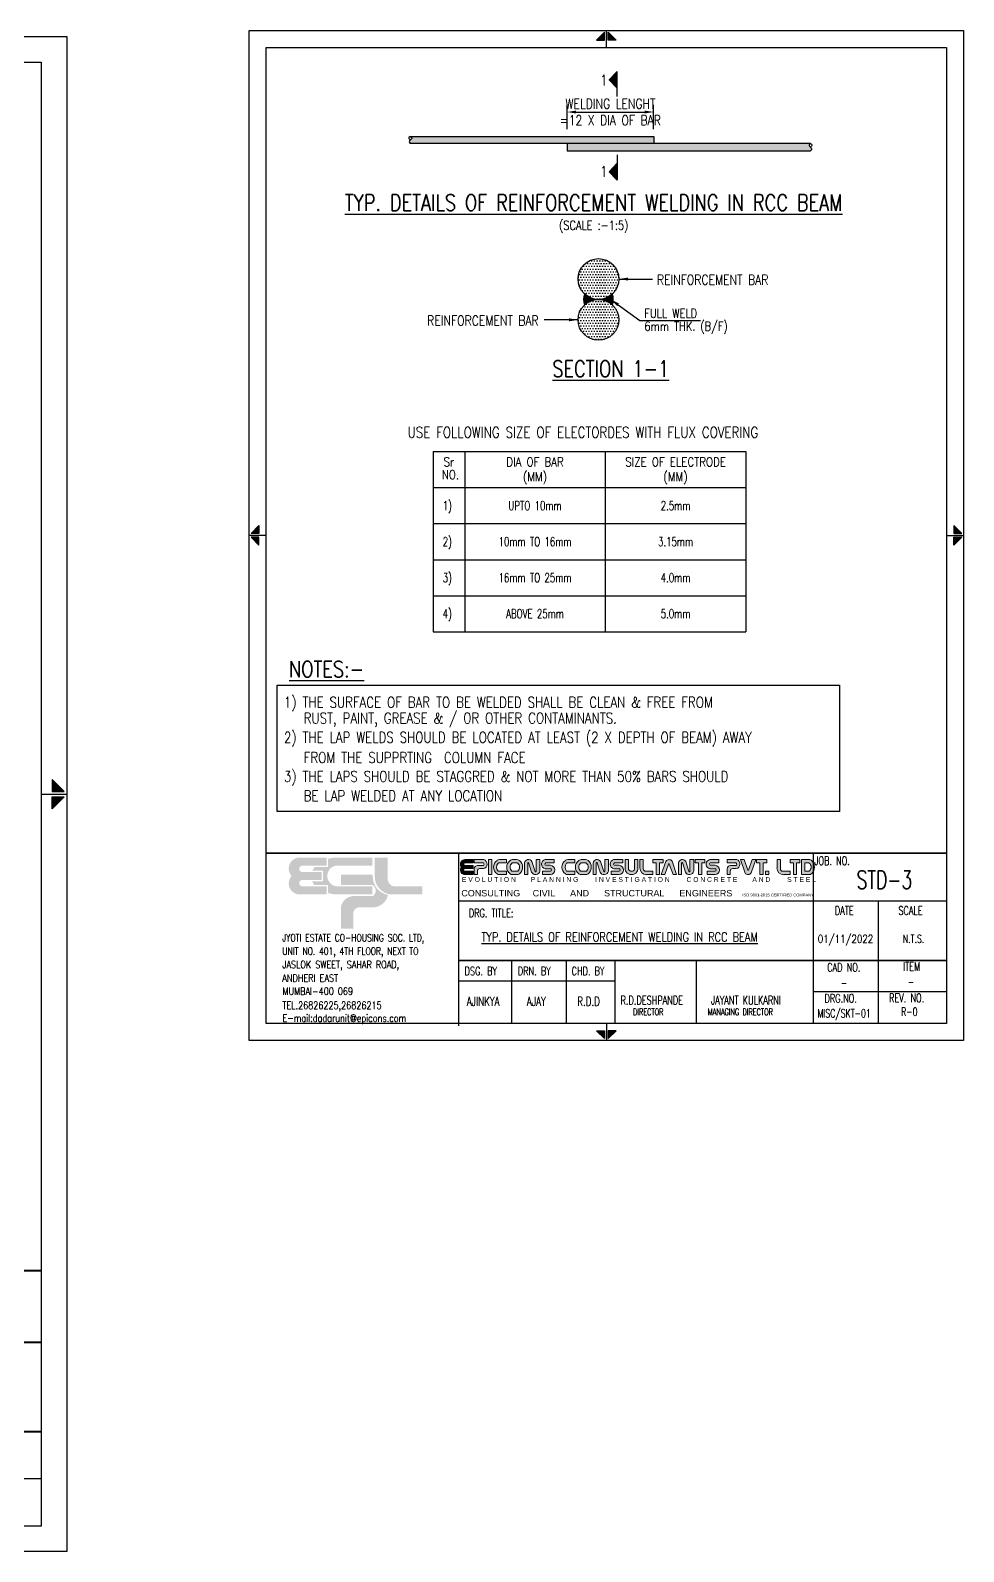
# Model space of a CAD drawing. Extents: x -69352 to 1013721, y -547461 to -186867.
# Drawn here: x 669887 to 695781, y -526289 to -484064 of the extents above; entities that cross this region are included whole.
import ezdxf
from ezdxf.enums import TextEntityAlignment as Align
from ezdxf.lldxf.tags import DXFTag

# ---------------------------------------------------------------- set-up
doc = ezdxf.new("R2010")
doc.units = 0
doc.header["$LTSCALE"] = 500
doc.header["$MEASUREMENT"] = 0
doc.header["$PDMODE"] = 35
doc.header["$PDSIZE"] = -15
doc.layers.get('DEFPOINTS').update_dxf_attribs({"color": 4})
doc.layers.add('00 ECPL LOGO', color=250, linetype='Continuous', lineweight=20)
doc.layers.add('00 ELEV-2', color=9, linetype='Continuous', lineweight=30)
for name, color, linetype in [('3CONRED', 1, 'Continuous'), ('CENTER LINE', 8, 'CENTER'), ('FRAME TABLE', 5, 'Continuous'), ('HACTH', 9, 'Continuous'), ('LINE CUT', 8, 'Continuous'), ('PNA', 10, 'Continuous'), ('REINFORCEMENT', 6, 'Continuous'), ('S-DIM-1', 5, 'Continuous'), ('S-MC', 3, 'Continuous'), ('S-SECTION MARK', 1, 'Continuous'), ('S-TEXT', 2, 'Continuous'), ('S-TEXT-1', 4, 'Continuous'), ('S-TEXT-1 @ 1', 4, 'Continuous'), ('TEXT', 4, 'Continuous'), ('TEXT (SHEET)', 4, 'Continuous'), ('TEXT NORMAL', 4, 'Continuous'), ('TEXT SHEDULE BEAM', 4, 'Continuous'), ('TITLE', 4, 'Continuous')]:
    doc.layers.add(name, color=color, linetype=linetype)
doc.styles.add('ROMANS', font='simplex.shx', dxfattribs={"width": 0.8, "height": 275})
doc.styles.add('SEC. TEXT', font='arial.ttf', dxfattribs={"height": 180})
tags = doc.linetypes.add('CENTER', pattern=[2, 1.25, -0.25, 0.25, -0.25]).pattern_tags.tags
tags[10:11] = [DXFTag(74, 4), DXFTag(75, 0), DXFTag(340, '0'), DXFTag(46, 1.0), DXFTag(50, 0.0), DXFTag(44, 0.0), DXFTag(45, 0.0)]
tags[8:9] = [DXFTag(74, 4), DXFTag(75, 0), DXFTag(340, '0'), DXFTag(46, 1.0), DXFTag(50, 0.0), DXFTag(44, 0.0), DXFTag(45, 0.0)]
tags[6:7] = [DXFTag(74, 4), DXFTag(75, 0), DXFTag(340, '0'), DXFTag(46, 1.0), DXFTag(50, 0.0), DXFTag(44, 0.0), DXFTag(45, 0.0)]
tags[4:5] = [DXFTag(74, 4), DXFTag(75, 0), DXFTag(340, '0'), DXFTag(46, 1.0), DXFTag(50, 0.0), DXFTag(44, 0.0), DXFTag(45, 0.0)]
doc.dimstyles.new('dim10', dxfattribs={"dimtxt": 250, "dimasz": 250, "dimexe": 200, "dimexo": 200, "dimgap": 100, "dimtad": 1, "dimdec": 0, "dimlfac": 0.1, "dimzin": 0, "dimdsep": 46, "dimtxsty": 'ROMANS', "dimcen": 0, "dimclrd": 5, "dimclre": 5, "dimclrt": 4, "dimadec": 0, "dimazin": 0, "dimtfac": 1, "dimtdec": 0, "dimtix": 1, "dimtofl": 0, "dimtmove": 2, "dimatfit": 3, "dimfxl": 0, "dimtolj": 1, "dimtzin": 0, "dimlwd": -1, "dimlwe": -1, "dimarcsym": 0})
doc.dimstyles.new('dim100', dxfattribs={"dimtxt": 250, "dimasz": 250, "dimexe": 200, "dimexo": 200, "dimgap": 100, "dimtad": 1, "dimdec": 0, "dimzin": 0, "dimdsep": 46, "dimtxsty": 'ROMANS', "dimcen": 0, "dimclrd": 5, "dimclre": 5, "dimclrt": 4, "dimadec": 0, "dimazin": 0, "dimtfac": 1, "dimtdec": 0, "dimtix": 1, "dimtofl": 0, "dimtmove": 2, "dimatfit": 3, "dimfxl": 0, "dimtolj": 1, "dimtzin": 0, "dimlwd": -1, "dimlwe": -1, "dimarcsym": 0})
doc.dimstyles.new('dim5', dxfattribs={"dimtxt": 250, "dimasz": 250, "dimexe": 200, "dimexo": 200, "dimgap": 100, "dimtad": 1, "dimdec": 0, "dimlfac": 0.05, "dimzin": 0, "dimdsep": 46, "dimtxsty": 'ROMANS', "dimcen": 0, "dimclrd": 5, "dimclre": 5, "dimclrt": 4, "dimadec": 0, "dimazin": 0, "dimtfac": 1, "dimtdec": 0, "dimtix": 1, "dimtofl": 0, "dimtmove": 2, "dimatfit": 3, "dimfxl": 0, "dimtolj": 1, "dimtzin": 0, "dimlwd": -1, "dimlwe": -1, "dimarcsym": 0})
pattern_1 = [(180, (692961.505, -446212.06), (-37.5, -75), [0, -75])]

# ---------------------------------------------------------------- blocks, each defined once
blk = doc.blocks.new('MID')
at = {"layer": 'TEXT'}
for p, q in [((0, 0), (10, 0)), ((8.94, 1.07), (4.27, 5.74)), ((4.27, 5.74), (4.27, 1.07)), ((4.27, 1.07), (8.94, 1.07)), ((8.94, -1.07), (4.27, -5.74)), ((4.27, -1.07), (8.94, -1.07)), ((4.27, -5.74), (4.27, -1.07))]:
    blk.add_line(p, q, dxfattribs=at)
for points in [[(4.27, 5.74), (8.94, 1.07), (4.27, 1.07)], [(4.27, -5.74), (8.94, -1.07), (4.27, -1.07)]]:
    blk.add_solid(points, dxfattribs=at)
blk = doc.blocks.new('ecpl logo')
at = {"layer": '00 ECPL LOGO'}
for color, points in [(256, [(351, -827, 0.621111), (586, -1401), (1442, -1401), (1442, -1151), (682, -1151, -0.917622), (682, -948), (1285, -948), (1285, -702), (682, -702, -0.926164), (682, -501), (1442, -501), (1442, -251), (581, -251, 0.621111), (351, -827)]), (152, [(2940, -251), (2940, -863, 0.384329), (3453, -1401), (4422, -1401), (4422, -1151), (3582, -1151, -0.414214), (3340, -908), (3340, -251)]), (140, [(1887, -779), (1887, -1102), (2862, -1102, -0.232111), (2971, -1281, -0.194401), (2883, -1450), (2269, -1450, 0.364674), (1887, -1802), (1887, -2463), (2269, -2463), (2269, -1996, -0.414214), (2462, -1802), (2899, -1802, 0.338499), (3350, -1412, -0.371272), (2877, -839), (2877, -779)])]:
    blk.add_hatch(color=color, dxfattribs=at).paths.add_polyline_path(points)
h = blk.add_hatch(color=253, dxfattribs=at)
h.dxf.hatch_style = 1
h.paths.add_polyline_path([(995, -993, 0.07148), (1056, -1106), (1486, -1106), (1486, -1356, 0.065387), (1776, -1401), (2862, -1401), (2862, -1151), (1776, -1151, -0.910826), (1742, -501), (2862, -501), (2862, -251), (1776, -251, 0.069483), (1486, -291), (1486, -546), (1071, -546, 0.072407), (1003, -657), (1329, -657), (1329, -993)])
blk = doc.blocks.new('Prna4')
at = {"layer": '00 ECPL LOGO'}
h = blk.add_hatch(color=7, dxfattribs=at)
h.dxf.hatch_style = 1
h.paths.add_polyline_path([(-20439.15, 547.18), (-20439.15, 548.18), (-20441.64, 548.18, 0.261636), (-20442.69, 547.59, 0.285841), (-20442.68, 545.99, 0.344902), (-20442.5, 544.13, 0.204992), (-20441.61, 543.75), (-20439.15, 543.75), (-20439.15, 544.73), (-20441.55, 544.73, -1), (-20441.6, 545.52), (-20439.15, 545.52), (-20439.15, 546.43), (-20441.55, 546.43, -1), (-20441.56, 547.18)])
h = blk.add_hatch(color=7, dxfattribs=at)
h.dxf.hatch_style = 1
h.paths.add_polyline_path([(-20436, 548.18), (-20438.82, 548.18), (-20438.82, 547.18), (-20436.13, 547.18, -0.440545), (-20436.13, 546.43), (-20437.84, 546.43, 0.414214), (-20438.82, 545.44), (-20438.82, 543.75), (-20437.9, 543.75), (-20437.9, 544.79, -0.414214), (-20437.16, 545.52), (-20436.13, 545.52, 0.757811)])
h.paths.add_polyline_path([(-20433.7, 548.18), (-20434.66, 548.18), (-20434.66, 543.75), (-20433.7, 543.75)])
h.paths.add_polyline_path([(-20429.41, 548.18), (-20431.43, 548.18, 0.154275), (-20432.14, 547.95, 0.519672), (-20432.14, 543.97, 0.154275), (-20431.43, 543.75), (-20429.41, 543.75), (-20429.41, 544.73), (-20431.65, 544.73, -0.210356), (-20431.83, 544.81, -0.388707), (-20431.83, 547.1, -0.210356), (-20431.65, 547.18), (-20429.41, 547.18)])
h.paths.add_polyline_path([(-20426.31, 548.18), (-20427.56, 548.18, 0.159018), (-20428.28, 547.94, 0.507969), (-20428.28, 543.98, 0.159018), (-20427.56, 543.75), (-20426.31, 543.75, 0.173791), (-20425.52, 544.03, 0.472311), (-20425.52, 547.9, 0.173791)])
h.paths.add_polyline_path([(-20426.22, 547.18, -0.185052), (-20426.05, 547.11, -0.445894), (-20426.05, 544.79, -0.185052), (-20426.22, 544.73), (-20427.61, 544.73, -0.185052), (-20427.77, 544.79, -0.445894), (-20427.77, 547.11, -0.185052), (-20427.61, 547.18)], flags=16)
h.paths.add_polyline_path([(-20421.92, 547.58, 0.723435), (-20424.08, 547.18), (-20424.08, 543.75), (-20423.12, 543.75), (-20423.12, 547.18, -0.723435), (-20422.88, 547.27), (-20421.97, 544.52, 0.724077), (-20419.56, 544.73), (-20419.56, 548.18), (-20420.66, 548.18), (-20420.66, 544.74, -0.755661), (-20420.95, 544.65)])
h.paths.add_polyline_path([(-20415.34, 548.18), (-20418, 548.18, 0.823713), (-20418, 545.5), (-20416.43, 545.5, -0.713272), (-20416.43, 544.73), (-20418.81, 544.73), (-20418.81, 543.75), (-20416.43, 543.75, 0.900309), (-20416.43, 546.5), (-20417.8, 546.5, -0.746931), (-20417.8, 547.18), (-20415.34, 547.18)])
h = blk.add_hatch(color=7, dxfattribs=at)
h.dxf.hatch_style = 1
h.paths.add_polyline_path([(-20409.3, 548.18), (-20411.32, 548.18, 0.154275), (-20412.03, 547.95, 0.519672), (-20412.03, 543.97, 0.154275), (-20411.32, 543.75), (-20409.3, 543.75), (-20409.3, 544.73), (-20411.53, 544.73, -0.210932), (-20411.71, 544.81, -0.385278), (-20411.72, 547.09, -0.212895), (-20411.54, 547.18), (-20409.3, 547.18)])
h.paths.add_polyline_path([(-20405.34, 547.9, 0.173792), (-20406.12, 548.18), (-20407.37, 548.18, 0.159018), (-20408.1, 547.94, 0.507969), (-20408.1, 543.98, 0.159018), (-20407.37, 543.75), (-20406.12, 543.75, 0.173792), (-20405.34, 544.03, 0.472311)])
h.paths.add_polyline_path([(-20406.04, 547.18, -0.185053), (-20405.87, 547.11, -0.445893), (-20405.87, 544.79, -0.185053), (-20406.04, 544.73), (-20407.43, 544.73, -0.185053), (-20407.59, 544.79, -0.445893), (-20407.59, 547.11, -0.185053), (-20407.43, 547.18)], flags=16)
h.paths.add_polyline_path([(-20403.92, 547.18), (-20403.92, 543.75), (-20402.96, 543.75), (-20402.96, 547.18, -0.436861), (-20402.82, 547.32, -0.319738), (-20402.71, 547.24), (-20401.81, 544.52, 0.724077), (-20399.4, 544.73), (-20399.4, 548.18), (-20400.49, 548.18), (-20400.49, 544.74, -0.755661), (-20400.79, 544.65), (-20401.75, 547.58, 0.723435)])
h.paths.add_polyline_path([(-20395.14, 548.18), (-20397.8, 548.18, 0.823713), (-20397.8, 545.5), (-20396.23, 545.5, -0.713272), (-20396.23, 544.73), (-20398.62, 544.73), (-20398.62, 543.75), (-20396.23, 543.75, 0.900309), (-20396.23, 546.5), (-20397.61, 546.5, -0.746931), (-20397.61, 547.18), (-20395.14, 547.18)])
h.paths.add_polyline_path([(-20393.49, 548.18), (-20394.45, 548.18), (-20394.45, 545.28, 0.160106), (-20394.21, 544.56, 0.505303), (-20391.01, 544.56, 0.160106), (-20390.77, 545.28), (-20390.77, 548.18), (-20391.7, 548.18), (-20391.7, 545.29, -0.621318), (-20393.49, 545.29)])
h.paths.add_polyline_path([(-20389.15, 548.18), (-20390.15, 548.18), (-20390.15, 545.71, 0.414214), (-20388.19, 543.75), (-20386.33, 543.75), (-20386.33, 544.73), (-20388.41, 544.73, -0.414214), (-20389.15, 545.47)])
h.paths.add_polyline_path([(-20383.29, 548.18), (-20386.33, 548.18), (-20386.33, 547.2), (-20385.34, 547.2), (-20385.34, 543.75), (-20384.38, 543.75), (-20384.38, 547.2), (-20383.29, 547.2)])
h.paths.add_polyline_path([(-20380.69, 547.72, 0.539211), (-20382.5, 547.66), (-20383.91, 543.75), (-20382.8, 543.75), (-20381.74, 546.82, -0.708617), (-20381.51, 546.82), (-20380.41, 543.75), (-20379.34, 543.75)])
h.paths.add_polyline_path([(-20376.68, 547.58, 0.723435), (-20378.84, 547.18), (-20378.84, 543.75), (-20377.89, 543.75), (-20377.89, 547.18, -0.723435), (-20377.65, 547.27), (-20376.74, 544.52, 0.724077), (-20374.32, 544.73), (-20374.32, 548.18), (-20375.42, 548.18), (-20375.42, 544.74, -0.755661), (-20375.72, 544.65)])
h.paths.add_polyline_path([(-20371.03, 548.18), (-20373.93, 548.18), (-20373.93, 547.2), (-20372.94, 547.2), (-20372.94, 543.75), (-20371.98, 543.75), (-20371.98, 547.2), (-20371.03, 547.2)])
h.paths.add_polyline_path([(-20366.92, 548.18), (-20369.39, 548.18, 0.157568), (-20370.11, 547.94, 0.511532), (-20370.11, 545.73, 0.157569), (-20369.39, 545.5), (-20368.01, 545.5, -0.713272), (-20368.01, 544.73), (-20370.39, 544.73), (-20370.39, 543.75), (-20368.01, 543.75, 0.900308), (-20368.01, 546.5), (-20369.34, 546.5), (-20369.39, 546.5, -0.722204), (-20369.39, 547.2), (-20366.92, 547.2)])
h = blk.add_hatch(color=7, dxfattribs=at)
h.dxf.hatch_style = 1
h.paths.add_polyline_path([(-20361.68, 548.18), (-20364.51, 548.18), (-20364.51, 547.18), (-20361.93, 547.18, -0.270444), (-20361.72, 547.05, -0.26297), (-20361.72, 546.55, -0.270444), (-20361.93, 546.43), (-20363.53, 546.43, 0.414214), (-20364.51, 545.44), (-20364.51, 543.75), (-20363.59, 543.75), (-20363.59, 544.79, -0.414214), (-20362.85, 545.52), (-20361.82, 545.52, 0.757811)])
h.paths.add_polyline_path([(-20359.53, 548.18), (-20360.59, 548.18), (-20359.24, 544.21, 0.539211), (-20357.44, 544.26), (-20356.03, 548.18), (-20357.14, 548.18), (-20358.19, 545.1, -0.708617), (-20358.42, 545.1)])
h.paths.add_polyline_path([(-20352.81, 548.18), (-20355.85, 548.18), (-20355.85, 547.2), (-20354.86, 547.2), (-20354.86, 543.75), (-20353.9, 543.75), (-20353.9, 547.2), (-20352.81, 547.2)])
h.paths.add_polyline_path([(-20348.84, 548.18), (-20349.84, 548.18), (-20349.84, 545.71, 0.414214), (-20347.88, 543.75), (-20346.02, 543.75), (-20346.02, 544.73), (-20348.1, 544.73, -0.414214), (-20348.84, 545.47)])
h.paths.add_polyline_path([(-20352.27, 544.73), (-20353.18, 544.73), (-20353.18, 543.75), (-20352.27, 543.75)])
h = blk.add_hatch(color=7, dxfattribs=at)
h.dxf.hatch_style = 1
h.paths.add_polyline_path([(-20346.02, 548.18), (-20346.02, 547.2), (-20345.03, 547.2), (-20345.03, 543.75), (-20344.07, 543.75), (-20344.07, 547.2), (-20343.12, 547.2), (-20343.12, 548.18)])
h.paths.add_polyline_path([(-20342.64, 548.18), (-20342.64, 543.75), (-20340.47, 543.75, 0.189446), (-20339.64, 544.08, 0.435754), (-20339.64, 547.85, 0.189446), (-20340.47, 548.18)])
h.paths.add_polyline_path([(-20340.45, 547.2, -0.519112), (-20340.45, 544.73), (-20341.71, 544.73), (-20341.71, 547.2)], flags=16)
at = {"layer": '00 ECPL LOGO', "color": 7}
for p, q in [((-20439.15, 548.18), (-20441.64, 548.18)), ((-20441.55, 547.18), (-20439.15, 547.18)), ((-20439.15, 546.43), (-20441.55, 546.43)), ((-20439.15, 547.18), (-20439.15, 548.18)), ((-20439.15, 545.52), (-20439.15, 546.43)), ((-20436, 548.18), (-20438.82, 548.18)), ((-20438.82, 548.18), (-20438.82, 547.18)), ((-20436.13, 547.18), (-20438.82, 547.18)), ((-20436.13, 546.43), (-20437.84, 546.43)), ((-20434.66, 548.18), (-20433.7, 548.18)), ((-20434.66, 548.18), (-20434.66, 543.75)), ((-20433.7, 548.18), (-20433.7, 543.75)), ((-20431.65, 547.18), (-20429.41, 547.18)), ((-20431.43, 548.18), (-20429.41, 548.18)), ((-20429.41, 547.18), (-20429.41, 548.18)), ((-20427.61, 547.18), (-20426.22, 547.18)), ((-20427.56, 548.18), (-20426.31, 548.18)), ((-20424.08, 547.18), (-20424.08, 543.75)), ((-20423.12, 547.18), (-20423.12, 543.75)), ((-20422.88, 547.27), (-20421.97, 544.52)), ((-20421.92, 547.58), (-20420.95, 544.65)), ((-20420.66, 548.18), (-20419.56, 548.18)), ((-20419.56, 548.18), (-20420.66, 548.18)), ((-20420.66, 548.18), (-20420.66, 544.73)), ((-20419.56, 548.18), (-20419.56, 544.73)), ((-20419.56, 547.18), (-20419.56, 547.18)), ((-20418, 548.18), (-20415.34, 548.18)), ((-20415.34, 548.18), (-20418, 548.18)), ((-20417.8, 547.18), (-20415.34, 547.18)), ((-20416.43, 546.5), (-20417.8, 546.5)), ((-20415.34, 547.18), (-20415.34, 548.18)), ((-20411.54, 547.18), (-20409.3, 547.18)), ((-20409.3, 548.18), (-20411.32, 548.18)), ((-20409.3, 547.18), (-20409.3, 548.18)), ((-20407.43, 547.18), (-20406.04, 547.18)), ((-20407.37, 548.18), (-20406.12, 548.18)), ((-20403.92, 547.18), (-20403.92, 543.75)), ((-20402.96, 547.18), (-20402.96, 543.75)), ((-20402.71, 547.24), (-20401.81, 544.52)), ((-20401.75, 547.58), (-20400.79, 544.65)), ((-20400.49, 548.18), (-20399.4, 548.18)), ((-20400.49, 548.18), (-20399.4, 548.18)), ((-20399.4, 548.18), (-20400.49, 548.18)), ((-20400.49, 548.18), (-20400.49, 544.73)), ((-20399.4, 548.18), (-20399.4, 544.73)), ((-20399.4, 547.18), (-20399.4, 547.18)), ((-20397.8, 548.18), (-20395.14, 548.18)), ((-20397.8, 548.18), (-20395.14, 548.18)), ((-20395.14, 548.18), (-20397.8, 548.18)), ((-20397.61, 547.18), (-20395.14, 547.18)), ((-20396.23, 546.5), (-20397.61, 546.5)), ((-20395.14, 547.18), (-20395.14, 548.18)), ((-20394.45, 548.18), (-20393.49, 548.18)), ((-20393.49, 548.18), (-20394.45, 548.18)), ((-20394.45, 548.18), (-20394.45, 545.28)), ((-20393.49, 548.18), (-20393.49, 545.29)), ((-20391.7, 548.18), (-20390.77, 548.18)), ((-20390.77, 548.18), (-20391.7, 548.18)), ((-20391.7, 548.18), (-20391.7, 545.29)), ((-20390.77, 548.18), (-20390.77, 545.28)), ((-20390.15, 548.18), (-20389.15, 548.18)), ((-20389.15, 548.18), (-20390.15, 548.18)), ((-20390.15, 545.71), (-20390.15, 548.18)), ((-20389.15, 545.47), (-20389.15, 548.18)), ((-20386.33, 548.18), (-20383.29, 548.18)), ((-20383.29, 548.18), (-20386.33, 548.18)), ((-20386.33, 548.18), (-20386.33, 547.2)), ((-20386.33, 547.2), (-20385.34, 547.2)), ((-20385.34, 543.75), (-20385.34, 547.2)), ((-20384.38, 543.75), (-20384.38, 547.2)), ((-20384.38, 547.2), (-20383.29, 547.2)), ((-20383.91, 543.75), (-20382.5, 547.66)), ((-20383.29, 548.18), (-20383.29, 547.2)), ((-20382.8, 543.75), (-20381.74, 546.82)), ((-20380.41, 543.75), (-20381.51, 546.82)), ((-20379.34, 543.75), (-20380.69, 547.72)), ((-20378.84, 547.18), (-20378.84, 543.75)), ((-20377.89, 547.18), (-20377.89, 543.75)), ((-20377.65, 547.27), (-20376.74, 544.52)), ((-20376.68, 547.58), (-20375.72, 544.65)), ((-20375.42, 548.18), (-20374.32, 548.18)), ((-20375.42, 548.18), (-20374.32, 548.18)), ((-20374.32, 548.18), (-20375.42, 548.18)), ((-20375.42, 548.18), (-20374.32, 548.18)), ((-20375.42, 548.18), (-20375.42, 544.73)), ((-20374.32, 548.18), (-20374.32, 544.73)), ((-20374.32, 547.18), (-20374.32, 547.18)), ((-20373.93, 548.18), (-20371.03, 548.18)), ((-20371.03, 548.18), (-20373.93, 548.18)), ((-20373.93, 548.18), (-20371.03, 548.18)), ((-20373.93, 548.18), (-20371.03, 548.18)), ((-20371.03, 548.18), (-20373.93, 548.18)), ((-20373.93, 548.18), (-20373.93, 547.2)), ((-20373.93, 547.2), (-20372.94, 547.2)), ((-20373.93, 547.2), (-20372.94, 547.2)), ((-20372.94, 543.75), (-20372.94, 547.2)), ((-20371.98, 543.75), (-20371.98, 547.2)), ((-20371.98, 547.2), (-20371.03, 547.2)), ((-20371.98, 547.2), (-20371.03, 547.2)), ((-20371.03, 548.18), (-20371.03, 547.2)), ((-20369.58, 548.18), (-20366.92, 548.18)), ((-20369.58, 548.18), (-20366.92, 548.18)), ((-20366.92, 548.18), (-20369.39, 548.18)), ((-20369.39, 547.2), (-20366.92, 547.2)), ((-20368.01, 546.5), (-20369.39, 546.5)), ((-20369.34, 546.5), (-20368.01, 546.5)), ((-20366.92, 547.18), (-20366.92, 548.18)), ((-20361.68, 548.18), (-20364.51, 548.18)), ((-20364.51, 548.18), (-20364.51, 547.18)), ((-20361.93, 547.18), (-20364.51, 547.18)), ((-20361.93, 546.43), (-20363.53, 546.43)), ((-20359.53, 548.18), (-20360.59, 548.18)), ((-20359.53, 548.18), (-20360.59, 548.18)), ((-20360.59, 548.18), (-20359.24, 544.21)), ((-20359.53, 548.18), (-20358.42, 545.1)), ((-20357.14, 548.18), (-20358.19, 545.1)), ((-20356.03, 548.18), (-20357.44, 544.26)), ((-20356.03, 548.18), (-20357.14, 548.18)), ((-20356.65, 548.18), (-20357.14, 548.18)), ((-20356.03, 548.18), (-20357.14, 548.18)), ((-20355.85, 548.18), (-20352.81, 548.18)), ((-20352.81, 548.18), (-20355.85, 548.18)), ((-20355.85, 548.18), (-20352.81, 548.18)), ((-20355.85, 548.18), (-20352.81, 548.18)), ((-20355.85, 548.18), (-20352.81, 548.18)), ((-20355.85, 548.18), (-20355.85, 547.2)), ((-20355.85, 547.2), (-20354.86, 547.2)), ((-20355.85, 547.2), (-20354.86, 547.2)), ((-20354.86, 543.75), (-20354.86, 547.2)), ((-20353.9, 543.75), (-20353.9, 547.2)), ((-20353.9, 547.2), (-20352.81, 547.2)), ((-20353.9, 547.2), (-20352.81, 547.2)), ((-20352.81, 548.18), (-20352.81, 547.2)), ((-20349.84, 548.18), (-20348.84, 548.18)), ((-20348.84, 548.18), (-20349.84, 548.18)), ((-20349.84, 545.71), (-20349.84, 548.18)), ((-20348.84, 545.47), (-20348.84, 548.18)), ((-20346.02, 548.18), (-20343.12, 548.18)), ((-20343.12, 548.18), (-20346.02, 548.18)), ((-20346.02, 548.18), (-20346.02, 547.2)), ((-20346.02, 547.2), (-20345.03, 547.2)), ((-20345.03, 547.2), (-20346.02, 547.2)), ((-20345.03, 543.75), (-20345.03, 547.2)), ((-20344.07, 543.75), (-20344.07, 547.2)), ((-20344.07, 547.2), (-20343.12, 547.2)), ((-20344.07, 547.2), (-20343.12, 547.2)), ((-20343.12, 547.2), (-20344.07, 547.2)), ((-20343.12, 548.18), (-20343.12, 547.2)), ((-20342.64, 548.18), (-20340.47, 548.18)), ((-20342.64, 548.18), (-20342.64, 543.75)), ((-20341.71, 547.2), (-20341.71, 544.73)), ((-20341.71, 547.2), (-20340.53, 547.2)), ((-20441.61, 543.75), (-20439.15, 543.75)), ((-20441.6, 545.52), (-20439.15, 545.52)), ((-20439.15, 544.73), (-20441.6, 544.73)), ((-20439.15, 543.75), (-20439.15, 544.73)), ((-20438.82, 545.44), (-20438.82, 543.75)), ((-20438.82, 543.75), (-20437.9, 543.75)), ((-20437.9, 544.79), (-20437.9, 543.75)), ((-20437.16, 545.52), (-20436.13, 545.52)), ((-20434.66, 543.75), (-20433.7, 543.75)), ((-20431.65, 544.73), (-20429.41, 544.73)), ((-20431.43, 543.75), (-20429.41, 543.75)), ((-20429.41, 543.75), (-20429.41, 544.73)), ((-20427.61, 544.73), (-20426.22, 544.73)), ((-20426.31, 543.75), (-20427.56, 543.75)), ((-20424.08, 543.75), (-20423.12, 543.75)), ((-20420.85, 543.75), (-20420.66, 543.75)), ((-20420.66, 543.76), (-20420.66, 543.75)), ((-20419.56, 544.73), (-20419.56, 544.73)), ((-20418.81, 543.75), (-20418.81, 544.73)), ((-20418.81, 544.73), (-20416.43, 544.73)), ((-20418.81, 543.75), (-20416.43, 543.75)), ((-20418.81, 543.75), (-20416.43, 543.75)), ((-20416.43, 545.5), (-20418, 545.5)), ((-20411.53, 544.73), (-20409.3, 544.73)), ((-20411.32, 543.75), (-20409.3, 543.75)), ((-20409.3, 543.75), (-20409.3, 544.73)), ((-20407.43, 544.73), (-20406.04, 544.73)), ((-20407.37, 543.75), (-20406.12, 543.75)), ((-20403.92, 543.75), (-20402.96, 543.75)), ((-20403.92, 543.75), (-20402.96, 543.75)), ((-20403.92, 543.75), (-20402.96, 543.75)), ((-20398.62, 543.75), (-20398.62, 544.73)), ((-20398.62, 544.73), (-20396.23, 544.73)), ((-20398.62, 544.73), (-20396.23, 544.73)), ((-20398.62, 543.75), (-20396.23, 543.75)), ((-20398.62, 543.75), (-20396.23, 543.75)), ((-20398.62, 543.75), (-20396.23, 543.75)), ((-20396.23, 545.5), (-20397.8, 545.5)), ((-20388.41, 544.73), (-20386.33, 544.73)), ((-20388.19, 543.75), (-20386.33, 543.75)), ((-20388.19, 543.75), (-20386.33, 543.75)), ((-20386.33, 544.73), (-20386.33, 543.75)), ((-20385.34, 543.75), (-20384.38, 543.75)), ((-20385.34, 543.75), (-20384.38, 543.75)), ((-20383.91, 543.75), (-20382.8, 543.75)), ((-20383.29, 543.75), (-20382.8, 543.75)), ((-20380.41, 543.75), (-20379.34, 543.75)), ((-20380.41, 543.75), (-20379.34, 543.75)), ((-20378.84, 543.75), (-20377.89, 543.75)), ((-20378.84, 543.75), (-20377.89, 543.75)), ((-20378.84, 543.75), (-20377.89, 543.75)), ((-20374.32, 544.73), (-20374.32, 544.73)), ((-20372.94, 543.75), (-20371.98, 543.75)), ((-20372.94, 543.75), (-20371.98, 543.75)), ((-20372.94, 543.75), (-20371.98, 543.75)), ((-20372.94, 543.75), (-20371.98, 543.75)), ((-20370.39, 543.75), (-20370.39, 544.73)), ((-20370.39, 544.73), (-20368.01, 544.73)), ((-20370.39, 544.73), (-20368.01, 544.73)), ((-20370.39, 544.73), (-20368.01, 544.73)), ((-20370.39, 543.75), (-20368.01, 543.75)), ((-20370.39, 543.75), (-20368.01, 543.75)), ((-20370.39, 543.75), (-20368.01, 543.75)), ((-20370.39, 543.75), (-20368.01, 543.75)), ((-20370.39, 543.75), (-20368.01, 543.75)), ((-20368.01, 545.5), (-20369.58, 545.5)), ((-20369.39, 545.5), (-20368.12, 545.5)), ((-20364.51, 545.44), (-20364.51, 543.75)), ((-20364.51, 543.75), (-20363.59, 543.75)), ((-20363.59, 544.79), (-20363.59, 543.75)), ((-20362.85, 545.52), (-20361.82, 545.52)), ((-20354.86, 543.75), (-20353.9, 543.75)), ((-20354.86, 543.75), (-20353.9, 543.75)), ((-20354.86, 543.75), (-20353.9, 543.75)), ((-20348.1, 544.73), (-20346.02, 544.73)), ((-20347.88, 543.75), (-20346.02, 543.75)), ((-20347.88, 543.75), (-20346.02, 543.75)), ((-20346.02, 544.73), (-20346.02, 543.75)), ((-20345.03, 543.75), (-20344.07, 543.75)), ((-20345.03, 543.75), (-20344.07, 543.75)), ((-20345.03, 543.75), (-20344.07, 543.75)), ((-20345.03, 543.75), (-20344.07, 543.75)), ((-20344.88, 543.75), (-20344.07, 543.75)), ((-20344.88, 543.75), (-20344.07, 543.75)), ((-20344.88, 543.75), (-20344.07, 543.75)), ((-20344.88, 543.75), (-20344.07, 543.75)), ((-20342.64, 543.75), (-20340.47, 543.75)), ((-20341.71, 544.73), (-20340.53, 544.73))]:
    blk.add_line(p, q, dxfattribs=at)
blk.add_lwpolyline([(-20353.18, 544.73), (-20352.27, 544.73), (-20352.27, 543.75), (-20353.18, 543.75)], close=True, dxfattribs=at)
for centre, radius, start, end in [((-20441.4, 546.8), 1.51, 148.648, 212.4563), ((-20441.4, 545.17), 1.51, 147.5437, 223.6612), ((-20441.64, 546.95), 1.23, 90, 148.648), ((-20441.55, 546.8), 0.375, 88.7637, 271.2363), ((-20437.84, 545.44), 0.983, 90, 180), ((-20436.44, 546.87), 1.38, 282.7188, 71.3398), ((-20436.48, 546.8), 0.508, 312.4487, 47.5513), ((-20430.74, 545.96), 2.43, 125.0807, 234.9193), ((-20430.58, 545.95), 1.69, 137.5171, 222.4829), ((-20431.43, 546.95), 1.23, 90, 125.0807), ((-20431.65, 546.93), 0.246, 90, 137.5171), ((-20426.84, 545.96), 2.45, 126.1417, 233.8583), ((-20426.73, 545.95), 1.56, 131.9364, 228.0636), ((-20427.56, 546.95), 1.23, 90, 126.1417), ((-20427.61, 546.93), 0.246, 90, 131.9364), ((-20426.31, 546.95), 1.23, 50.5638, 90), ((-20426.22, 546.93), 0.246, 48.0636, 90), ((-20427.1, 545.95), 1.56, 311.9364, 48.0636), ((-20427.12, 545.96), 2.5, 309.4362, 50.5638), ((-20422.93, 547.02), 1.16, 28.75, 172.2831), ((-20422.99, 547.18), 0.137, 40.0191, 183.5523), ((-20417.73, 546.84), 1.36, 101.0425, 258.9575), ((-20417.7, 546.84), 0.355, 106.4856, 253.5144), ((-20416.57, 545.12), 1.38, 276.006, 83.994), ((-20410.63, 545.96), 2.43, 125.0807, 234.9193), ((-20410.46, 545.96), 1.7, 138.0741, 222.3563), ((-20411.32, 546.95), 1.23, 90, 125.0807), ((-20411.54, 546.93), 0.246, 90, 138.0741), ((-20406.65, 545.96), 2.45, 126.1417, 233.8583), ((-20406.55, 545.95), 1.56, 131.9364, 228.0636), ((-20407.37, 546.95), 1.23, 90, 126.1417), ((-20407.43, 546.93), 0.246, 90, 131.9364), ((-20406.12, 546.95), 1.23, 50.5638, 90), ((-20406.04, 546.93), 0.246, 48.0636, 90), ((-20406.91, 545.95), 1.56, 311.9364, 48.0636), ((-20406.93, 545.96), 2.5, 309.4362, 50.5638), ((-20402.77, 547.02), 1.16, 28.75, 172.2831), ((-20402.82, 547.18), 0.137, 89.1577, 183.5523), ((-20402.82, 547.2), 0.123, 18.2334, 89.1577), ((-20397.54, 546.84), 1.36, 101.0425, 258.9575), ((-20397.51, 546.84), 0.355, 106.4856, 253.5144), ((-20396.38, 545.12), 1.38, 276.006, 83.994), ((-20381.58, 547.09), 1.08, 35.166, 148.5022), ((-20381.63, 546.78), 0.123, 19.7665, 161.0546), ((-20377.69, 547.02), 1.16, 28.75, 172.2831), ((-20377.75, 547.18), 0.137, 40.0191, 183.5523), ((-20369.32, 546.84), 1.36, 125.818, 234.182), ((-20369.39, 546.95), 1.23, 90, 125.818), ((-20369.39, 546.73), 1.23, 234.182, 270), ((-20369.27, 546.85), 0.371, 108.3261, 238.1957), ((-20369.34, 546.74), 0.246, 238.1957, 270), ((-20368.15, 545.12), 1.38, 276.006, 83.994), ((-20363.53, 545.44), 0.983, 90, 180), ((-20361.93, 546.93), 0.246, 29.4672, 90), ((-20361.93, 546.67), 0.246, 270, 330.5328), ((-20362.12, 546.87), 1.38, 282.7188, 71.3398), ((-20362.16, 546.8), 0.508, 330.5328, 29.4672), ((-20340.53, 546.95), 0.246, 51.4816, 90), ((-20340.47, 546.95), 1.23, 47.0907, 90), ((-20341.32, 545.97), 1.51, 308.5184, 51.4816), ((-20341.39, 545.96), 2.57, 312.9093, 47.0907), ((-20441.61, 544.98), 1.23, 223.6612, 270), ((-20441.57, 545.13), 0.397, 94.0242, 265.9758), ((-20437.16, 544.79), 0.737, 90, 180), ((-20431.43, 544.98), 1.23, 234.9193, 270), ((-20431.65, 544.98), 0.246, 222.4829, 270), ((-20427.56, 544.98), 1.23, 233.8583, 270), ((-20427.61, 544.98), 0.246, 228.0636, 270), ((-20426.31, 544.98), 1.23, 270, 309.4362), ((-20426.22, 544.98), 0.246, 270, 311.9364), ((-20420.8, 545.02), 1.28, 203.2219, 346.755), ((-20420.82, 544.74), 0.161, 214.0796, 357.6127), ((-20416.56, 545.12), 0.408, 289.0016, 70.9984), ((-20411.32, 544.98), 1.23, 234.9193, 270), ((-20411.53, 544.98), 0.246, 222.3563, 270), ((-20407.37, 544.98), 1.23, 233.8583, 270), ((-20407.43, 544.98), 0.246, 228.0636, 270), ((-20406.12, 544.98), 1.23, 270, 309.4362), ((-20406.04, 544.98), 0.246, 270, 311.9364), ((-20400.64, 545.02), 1.28, 203.2219, 346.8516), ((-20400.66, 544.74), 0.161, 214.0796, 357.6127), ((-20396.36, 545.12), 0.408, 289.0016, 70.9984), ((-20393.22, 545.28), 1.23, 180, 216.3848), ((-20392.61, 545.73), 1.98, 216.3848, 323.6152), ((-20392.6, 545.73), 1, 206.2931, 333.7069), ((-20392, 545.28), 1.23, 323.6152, 0), ((-20388.19, 545.71), 1.97, 180, 270), ((-20388.41, 545.47), 0.737, 180, 270), ((-20375.57, 545.02), 1.28, 203.2219, 346.755), ((-20375.58, 544.74), 0.161, 214.0796, 357.6127), ((-20368.14, 545.12), 0.408, 289.0016, 70.9984), ((-20362.85, 544.79), 0.737, 90, 180), ((-20358.36, 544.83), 1.08, 215.166, 328.5022), ((-20358.31, 545.14), 0.123, 199.7665, 341.0546), ((-20347.88, 545.71), 1.97, 180, 270), ((-20348.1, 545.47), 0.737, 180, 270), ((-20340.53, 544.98), 0.246, 270, 308.5184), ((-20340.47, 544.98), 1.23, 270, 312.9093)]:
    blk.add_arc(centre, radius, start, end, dxfattribs=at)
at = {"layer": '3CONRED'}
blk.add_line((-20300, 509.25), (-20339.18, 509.25), dxfattribs=at)
at = {"layer": 'PNA', "color": 5}
for p, q in [((-20320, 500), (-20320, 536)), ((-20427.8, 500), (-20427.8, 518.5)), ((-20411.68, 500), (-20411.68, 518.5)), ((-20397.46, 500), (-20397.46, 518.5)), ((-20373.46, 500), (-20373.46, 518.5))]:
    blk.add_line(p, q, dxfattribs=at)
at = {"layer": 'PNA', "color": 4}
blk.add_lwpolyline([(-20295, 495), (-20505, 495), (-20505, 792), (-20295, 792)], close=True, dxfattribs=at)
at = {"layer": 'PNA', "color": 3}
blk.add_lwpolyline([(-20300, 500), (-20500, 500), (-20500, 787), (-20300, 787)], close=True, dxfattribs=at)
at = {"layer": 'PNA', "color": 1}
for points, const_width in [([(-20500, 550.06), (-20300, 550.06)], 0.4), ([(-20443.46, 499.27), (-20443.46, 550.06)], 0.406), ([(-20443.46, 500), (-20443.46, 550.06)], 0.4), ([(-20339.18, 500), (-20339.18, 550.06)], 0.4), ([(-20443.46, 536), (-20300, 536)], 0.4), ([(-20443.46, 518.5), (-20300, 518.5)], 0.4), ([(-20443.46, 512.45), (-20397.46, 512.45)], 0.4)]:
    blk.add_lwpolyline(points, dxfattribs=dict(at, const_width=const_width))
at = {"layer": '00 ELEV-2', "xscale": 0.0094500950509946, "yscale": 0.0094500950509946, "zscale": 0.0094500950509946}
blk.add_blockref('ecpl logo', (-20495.86, 551.15), dxfattribs=at)
at = {"layer": 'TEXT (SHEET)', "color": 4, "yscale": 0.5, "zscale": 0.5, "rotation": 270}
for p, xscale in [((-20400, 787), -0.5), ((-20400, 500), 0.5)]:
    blk.add_blockref('MID', p, dxfattribs=dict(at, xscale=xscale))
at = {"layer": 'TEXT (SHEET)', "color": 4, "yscale": 0.5, "zscale": 0.5}
for p, xscale in [((-20500, 643.5), -0.5), ((-20300, 643.5), 0.5)]:
    blk.add_blockref('MID', p, dxfattribs=dict(at, xscale=xscale))
at = {"layer": '00 ECPL LOGO', "color": 7, "attachment_point": 1, "style": 'SEC. TEXT'}
for s, insert, char_height, width in [('\\pt22;E V O L U T I O N        P L A N N I N G         I N V E S T I G A T I O N         C O N C R E T E        A N D         S T E E L', (-20442.46, 543.04), 1.41751, 4210.0387), ('\\pt22;CONSULTING     CIVIL      AND      STRUCTURAL      ENGINEERS', (-20442.64, 539.24), 1.89, 4685.0096), ('\\pt22;ISO 9001-2015 CERTIFIED COMPANY', (-20360.04, 538.18), 0.8505, 4104.0676)]:
    blk.add_mtext(s, dxfattribs=dict(at, insert=insert, char_height=char_height, width=width))
at = {"layer": 'S-TEXT-1', "style": 'ROMANS'}
for s, height, width, p in [('JYOTI ESTATE CO-HOUSING SOC. LTD,', 2.1797, 0.75, (-20495.25, 524.11, 0.06)), ('UNIT NO. 401, 4TH FLOOR, NEXT TO', 2.1797, 0.75, (-20495.25, 520.16, 0.06)), ('JASLOK SWEET, SAHAR ROAD,', 2.1718, 0.8, (-20495.25, 516.21, 0.06)), ('ANDHERI EAST', 2.1718, 0.8, (-20495.25, 512.26, 0.06)), ('MUMBAI-400 069', 2.1718, 0.8, (-20495.25, 508.37, 0.06)), ('TEL.26826225,26826215', 2.1718, 0.8, (-20495.25, 504.23, 0.06)), ('E-mail:dadarunit@epicons.com', 2.1718, 0.8, (-20495.25, 500.47, 0.06))]:
    blk.add_text(s, height=height, dxfattribs=dict(at, width=width)).set_placement(p)
at = {"layer": 'TEXT (SHEET)', "style": 'ROMANS', "width": 0.7}
for s, height, p in [(' JOB. NO.', 2.5, (-20340.06, 546.57)), ('DATE', 2.5, (-20332.82, 531.94)), ('SCALE', 2.5, (-20314.15, 531.94)), (' DRG. TITLE:', 2.5, (-20441.66, 531.21)), ('CAD NO.', 2.5, (-20335.07, 515.25)), ('ITEM', 2.5, (-20312.79, 515.5)), (' DRG.NO.', 2.5, (-20337.09, 506.13)), (' REV. NO.', 2.5, (-20318.12, 506.25)), ('DIRECTOR', 2, (-20392.17, 502.38)), (' MANAGING DIRECTOR', 2, (-20371.14, 502.38))]:
    blk.add_text(s, height=height, dxfattribs=at).set_placement(p)
at = {"layer": 'TEXT NORMAL', "style": 'ROMANS', "width": 0.7}
for s, p in [(' DSG. BY', (-20442.88, 514.15)), (' DRN. BY', (-20427.23, 514.15)), (' CHD. BY', (-20411.41, 514.15))]:
    blk.add_text(s, height=2.5, dxfattribs=at).set_placement(p)
at = {"layer": 'TITLE', "color": 4, "style": 'ROMANS', "width": 0.7}
for s, p in [('R.D.DESHPANDE', (-20395.82, 505.57)), (' JAYANT KULKARNI', (-20370.43, 505.57))]:
    blk.add_text(s, height=2.5, dxfattribs=at).set_placement(p)
blk = doc.blocks.new('*D443')
at = {"layer": 'DEFPOINTS', "color": 0}
for p in [(687181, -486329), (684779, -487004), (687181, -487004)]:
    blk.add_point(p, dxfattribs=at)
at = {"layer": 'S-DIM-1', "color": 5}
for p, q in [((684779, -486804), (684779, -486129)), ((685029, -486329), (686931, -486329)), ((687181, -486804), (687181, -486129))]:
    blk.add_line(p, q, dxfattribs=at)
for points in [[(685029, -486288), (685029, -486371), (684779, -486329)], [(686931, -486371), (686931, -486288), (687181, -486329)]]:
    blk.add_solid(points, dxfattribs=at)
at = {"layer": 'S-DIM-1', "color": 4, "insert": (685980, -486329), "char_height": 275, "attachment_point": 5, "style": 'ROMANS'}
blk.add_mtext('\\A1;WELDING LENGHT\\P=12 X DIA OF BAR', dxfattribs=at)

msp = doc.modelspace()

# ---------------------------------------------------------------- hatches: boundary and pattern name
at = {"layer": 'CENTER LINE'}
h = msp.add_hatch(color=256, dxfattribs=at)
h.dxf.hatch_style = 1
h.paths.add_polyline_path([(685259.876, -491686.272, -0.139426366), (685259.876, -491376.621, 0.191706248), (685648.845, -491531.446, 0.191706248)])
h = msp.add_hatch(color=256, dxfattribs=at)
h.dxf.hatch_style = 1
h.paths.add_polyline_path([(686037.813, -491686.272, 0.139426366), (686037.813, -491376.621, -0.191706248), (685648.845, -491531.446, -0.191706248)])
at = {"layer": 'HACTH'}
h = msp.add_hatch(dxfattribs=at)
h.set_pattern_fill('DOTS', color=256, scale=625, style=0)
h.set_pattern_definition([(180, (48955155.594, -12374644.06), (-19.53125, -39.0625), [0, -39.0625])])
h.paths.add_polyline_path([(680974.03, -487004.295), (683962.157, -487004.295), (683962.157, -487204.295), (680974.03, -487204.295)])
edge = h.paths.add_edge_path()
edge.add_spline(control_points=[(680427.633, -487204.295), (680410.403, -487184.745), (680379.072, -487149.194), (680411.789, -487118.742), (680427.633, -487104.295)], knot_values=[5.206597709, 5.206597709, 5.206597709, 5.206597709, 7.831439148, 9.979623282, 9.979623282, 9.979623282, 9.979623282], degree=3, periodic=0)
edge.add_spline(control_points=[(680427.633, -487104.295), (680448.558, -487085.216), (680490.542, -487047.828), (680447.309, -487017.911), (680427.633, -487004.295)], knot_values=[0, 0, 0, 0, 2.837037018, 5.20659771, 5.20659771, 5.20659771, 5.20659771], degree=3, periodic=0)
edge.add_line((680427.633, -487004.295), (680974.03, -487004.295))
edge.add_line((680974.03, -487004.295), (680974.03, -487204.295))
edge.add_line((680974.03, -487204.295), (680427.633, -487204.295))
h.paths.add_polyline_path([(683962.157, -487004.295), (687181.058, -487004.295), (687181.058, -487204.295), (683962.157, -487204.295)])
h = msp.add_hatch(dxfattribs=at)
h.set_pattern_fill('DOTS', color=256, scale=625, angle=180, style=0)
h.set_pattern_definition([(180, (48962817.27, -12374844.06), (-19.53125, -39.0625), [0, -39.0625])])
h.paths.add_polyline_path([(690988.337, -487204.295), (688000.209, -487204.295), (688000.209, -487404.295), (690988.337, -487404.295)])
edge = h.paths.add_edge_path()
edge.add_spline(control_points=[(691534.734, -487404.295), (691551.964, -487384.745), (691583.295, -487349.194), (691550.578, -487318.742), (691534.734, -487304.295)], knot_values=[5.206597709, 5.206597709, 5.206597709, 5.206597709, 7.831439148, 9.979623282, 9.979623282, 9.979623282, 9.979623282], degree=3, periodic=0)
edge.add_spline(control_points=[(691534.734, -487304.295), (691513.809, -487285.216), (691471.825, -487247.828), (691515.058, -487217.911), (691534.734, -487204.295)], knot_values=[0, 0, 0, 0, 2.837037018, 5.20659771, 5.20659771, 5.20659771, 5.20659771], degree=3, periodic=0)
edge.add_line((691534.734, -487204.295), (690988.337, -487204.295))
edge.add_line((690988.337, -487204.295), (690988.337, -487404.295))
edge.add_line((690988.337, -487404.295), (691534.734, -487404.295))
h.paths.add_polyline_path([(688000.209, -487204.295), (684778.772, -487204.295), (684778.772, -487404.295), (688000.209, -487404.295)])
h = msp.add_hatch(dxfattribs=at)
h.set_pattern_fill('DOTS', color=256, scale=1200, angle=180, style=0)
h.set_pattern_definition(pattern_1)
edge = h.paths.add_edge_path()
edge.add_ellipse((685648.845, -490965.43), major_axis=(566.016, 0), ratio=1, start_angle=0, end_angle=360)
h = msp.add_hatch(dxfattribs=at)
h.set_pattern_fill('DOTS', color=256, scale=1200, angle=180, style=0)
h.set_pattern_definition(pattern_1)
h.paths.add_polyline_path([(686214.861, -492097.462, 1), (685082.829, -492097.462, 1)])
at = {"layer": 'S-SECTION MARK', "ltscale": 5}
h = msp.add_hatch(dxfattribs=at)
h.set_pattern_fill('ANSI31', color=256, scale=147.777398, angle=270, style=0)
h.set_pattern_definition([(225, (687748.374, -419874.258), (-13.0618, 13.0618), [])])
h.paths.add_polyline_path([(685943.139, -485437.626), (686172.107, -485204.598), (686172.107, -485670.653)])
h = msp.add_hatch(dxfattribs=at)
h.set_pattern_fill('ANSI31', color=256, scale=147.777398, angle=90, style=0)
h.set_pattern_definition([(225, (687748.374, -420859.568), (-13.0618, 13.0618), [])])
h.paths.add_polyline_path([(685943.139, -487985.655), (686172.107, -488218.682), (686172.107, -487752.627)])

# ---------------------------------------------------------------- linework, layer by layer
at = {"layer": 'CENTER LINE'}
for centre, start, end in [((685804.306, -491531.446), 164.1252543, 195.8747457), ((685493.384, -491531.446), 344.1252543, 15.8747457)]:
    msp.add_arc(centre, 566.016, start, end, dxfattribs=at)
at = {"layer": 'FRAME TABLE', "color": 7}
for p, q in [((681061.285, -495755.5), (689738.667, -495755.5)), ((681061.285, -495755.5), (689738.667, -495755.5)), ((681061.285, -495755.5), (681061.285, -500755.5)), ((681938.667, -495755.5), (681938.667, -500755.5)), ((685838.667, -495755.5), (685838.667, -500755.5)), ((689738.667, -495755.5), (689738.667, -500755.5)), ((681061.285, -496755.5), (689738.667, -496755.5)), ((681061.285, -500755.5), (689738.667, -500755.5))]:
    msp.add_line(p, q, dxfattribs=at)
at = {"layer": 'FRAME TABLE'}
for p, q in [((681061.285, -497755.5), (689738.667, -497755.5)), ((681061.285, -498755.5), (689738.667, -498755.5)), ((681061.285, -498755.5), (689738.667, -498755.5)), ((681061.285, -498755.5), (689738.667, -498755.5)), ((681061.285, -499755.5), (689738.667, -499755.5))]:
    msp.add_line(p, q, dxfattribs=at)
at = {"layer": 'FRAME TABLE', "color": 7}
msp.add_lwpolyline([(676735.807, -502241.744), (692339.955, -502241.744), (692339.955, -505743.998), (676735.807, -505743.998)], close=True, dxfattribs=at)
at = {"layer": 'LINE CUT'}
for points in [[(680426.997, -487004.295), (680407.322, -487017.911), (680364.089, -487047.828), (680406.073, -487085.216), (680426.997, -487104.295)], [(691532.833, -487204.295), (691552.508, -487217.911), (691595.741, -487247.828), (691553.757, -487285.216), (691532.833, -487304.295)]]:
    msp.add_open_spline(points, degree=3, knots=[0, 0, 0, 0, 1.184780346, 2.603298855, 2.603298855, 2.603298855, 2.603298855], dxfattribs=at)
for points in [[(680426.997, -487004.295), (680468.374, -487046.689), (680426.997, -487104.295), (680394.677, -487147.185), (680426.997, -487204.295)], [(691532.833, -487204.295), (691491.456, -487246.689), (691532.833, -487304.295), (691565.153, -487347.185), (691532.833, -487404.295)]]:
    msp.add_spline(points, degree=3, dxfattribs=at)
at = {"layer": 'REINFORCEMENT'}
for points in [[(680426.997, -487004.295), (687181.058, -487004.295), (687181.058, -487204.295), (680426.997, -487204.295)], [(691532.833, -487204.295), (684778.772, -487204.295), (684778.772, -487404.295), (691532.833, -487404.295)]]:
    msp.add_lwpolyline(points, dxfattribs=at)
at = {"layer": 'REINFORCEMENT', "linetype": 'Continuous'}
for centre in [(685648.845, -490965.43), (685648.845, -492097.462)]:
    msp.add_circle(centre, 566.016, dxfattribs=at)
at = {"layer": 'S-SECTION MARK'}
for p, q in [((686172.107, -485204.598), (685943.139, -485437.626)), ((686172.107, -485670.653), (685943.139, -485437.626)), ((686172.107, -485901.334), (686172.107, -485204.598)), ((686172.107, -487521.947), (686172.107, -488218.682)), ((686172.107, -487752.627), (685943.139, -487985.655)), ((686172.107, -488218.682), (685943.139, -487985.655))]:
    msp.add_line(p, q, dxfattribs=at)

# ---------------------------------------------------------------- block references
at = {"layer": 'PNA', "ltscale": 500}
for p, xscale, yscale, zscale in [((3544560.785, -596378.193, 0), 141.5946977304679, 141.5946977304679, 141.5946977304679), ((2611556.812, -558826.124, 0), 94.39646515364528, 94.39646515364528, 94.39646515364528)]:
    msp.add_blockref('Prna4', p, dxfattribs=dict(at, xscale=xscale, yscale=yscale, zscale=zscale))

# ---------------------------------------------------------------- texts
at = {"layer": 'S-DIM-1', "color": 4, "linetype": 'Continuous', "style": 'ROMANS', "width": 0.8}
for s, p in [('FULL WELD', (686923.273, -492040.782)), ('6mm THK. (B/F)', (686924.277, -492398.915))]:
    msp.add_text(s, height=250, dxfattribs=at).set_placement(p)
at = {"layer": 'S-SECTION MARK', "style": 'ROMANS', "width": 0.8}
msp.add_text('1', height=299.999, dxfattribs=at).set_placement((685799.675, -485445.18), align=Align.MIDDLE)
msp.add_text('1', height=299.999, rotation=360, dxfattribs=at).set_placement((685799.675, -487978.101), align=Align.MIDDLE)
at = {"layer": 'S-TEXT', "style": 'ROMANS', "width": 0.8}
for s, p in [('USE FOLLOWING SIZE OF ELECTORDES WITH FLUX COVERING ', (680353.795, -495369.789, -7.754)), ('1) THE SURFACE OF BAR TO BE WELDED SHALL BE CLEAN & FREE FROM', (676920.602, -502862.617, -7.754)), ('RUST, PAINT, GREASE & / OR OTHER CONTAMINANTS.', (677469.17, -503303.879, -7.754)), ('2) THE LAP WELDS SHOULD BE LOCATED AT LEAST (2 X DEPTH OF BEAM) AWAY ', (676920.602, -503838.97, -7.754)), ('FROM THE SUPPRTING  COLUMN FACE', (677469.17, -504397.717)), ('3) THE LAPS SHOULD BE STAGGRED & NOT MORE THAN 50% BARS SHOULD', (676920.602, -504923.228, -7.754)), ('BE LAP WELDED AT ANY LOCATION', (677469.17, -505460.362))]:
    msp.add_text(s, height=300.30612, dxfattribs=at).set_placement(p)
at = {"layer": 'S-TEXT', "style": 'ROMANS', "width": 0.83}
for s, p in [('Sr', (681498.606, -496041.602)), ('DIA OF BAR', (683888.667, -496041.602)), ('NO.', (681542.303, -496397.297)), ('(MM)', (683888.667, -496452.419))]:
    msp.add_text(s, height=250, dxfattribs=at).set_placement(p, align=Align.MIDDLE_CENTER)
for s, p in [('SIZE OF ELECTRODE', (687788.667, -496041.602)), ('(MM)', (687788.667, -496452.419))]:
    msp.add_text(s, height=250, rotation=360, dxfattribs=at).set_placement(p, align=Align.MIDDLE_CENTER)
at = {"layer": 'S-TEXT-1 @ 1', "style": 'ROMANS', "width": 0.8}
for p in [(687271.418, -490985.287), (680896.875, -492117.319)]:
    msp.add_text('REINFORCEMENT BAR', height=275, dxfattribs=at).set_placement(p, align=Align.MIDDLE_LEFT)
at = {"layer": 'TEXT', "color": 1, "style": 'ROMANS', "width": 0.7}
msp.add_text('STD-3', height=500, dxfattribs=at).set_placement((692811.372, -507891.298, 0))
at = {"layer": 'TEXT', "color": 2, "style": 'ROMANS'}
for s, height, width, p in [('01/11/2022', 220, 0.8, (691734.994, -509390.562, 0)), ('N.T.S.', 225.949, 0.7, (694094.604, -509390.562, 0)), ('-', 225.949, 0.7, (694230.353, -510588.706, 0)), ('AJINKYA', 251.0544, 0.7, (681994.131, -511142.297, 0)), ('AJAY', 251.0544, 0.7, (683662.48, -511140.72, 0)), ('R.D.D', 251.0544, 0.7, (685062.87, -511139.07, 0)), ('-', 225.949, 0.7, (692372.586, -510614.34, 0)), ('MISC/SKT-01', 225.94899, 0.7, (691727.081, -511460.655, 0)), ('R-0', 225.949, 0.7, (694048.594, -511416.316, 0))]:
    msp.add_text(s, height=height, dxfattribs=dict(at, width=width)).set_placement(p)
at = {"layer": 'TEXT NORMAL', "insert": (685516.644, -489514.118), "char_height": 250, "attachment_point": 5, "style": 'ROMANS'}
msp.add_mtext('(SCALE :-1:5)', dxfattribs=at)
at = {"layer": 'TEXT SHEDULE BEAM', "style": 'ROMANS', "width": 0.7}
for s, p in [('1)', (681454.489, -497255.5)), ('UPTO 10mm', (683888.667, -497255.5)), ('2.5mm', (687788.667, -497255.5)), ('2)', (681454.489, -498255.5)), ('10mm TO 16mm', (683888.667, -498255.5)), ('3.15mm', (687788.667, -498255.5)), ('3)', (681454.489, -499255.5)), ('16mm TO 25mm', (683888.667, -499255.5)), ('4.0mm', (687788.667, -499255.5)), ('4)', (681454.489, -500255.5)), ('ABOVE 25mm', (683888.667, -500255.5)), ('5.0mm', (687788.667, -500255.5))]:
    msp.add_text(s, height=250, dxfattribs=at).set_placement(p, align=Align.MIDDLE_CENTER)
at = {"layer": 'TITLE', "style": 'ROMANS', "width": 0.8}
for s, p in [('%%UTYP. DETAILS OF REINFORCEMENT WELDING IN RCC BEAM', (685516.644, -488845.025)), ('%%USECTION 1-1', (685990.878, -493455.856))]:
    msp.add_text(s, height=450, dxfattribs=at).set_placement(p, align=Align.MIDDLE_CENTER)
msp.add_text('%%UNOTES:-', height=450, dxfattribs=at).set_placement((677063.592, -502018.176, 0))
at = {"layer": 'TITLE', "color": 6, "style": 'ROMANS', "width": 0.8}
msp.add_text('%%UTYP. DETAILS OF REINFORCEMENT WELDING IN RCC BEAM', height=250, dxfattribs=at).set_placement((682400.67, -509355.208, 0))

# ---------------------------------------------------------------- dimensions: what is measured, and where the dimension line sits
at = {"layer": 'S-DIM-1'}
dim = msp.add_linear_dim(base=(687181.058, -486329.229), p1=(684778.772, -487004.295), p2=(687181.058, -487004.295), text='WELDING LENGHT\\X=12 X DIA OF BAR', dimstyle='dim5', override={"dimtxsty": 'ROMANS'}, dxfattribs=at)
dim.commit()
dim.dimension.update_dxf_attribs({"geometry": '*D443', "text_midpoint": (685979.915, -486329.229), "dimtype": 160})

# ---------------------------------------------------------------- leaders
at = {"layer": 'CENTER LINE'}
for points in [[(686214.861, -490965.43), (687146.889, -490965.43)], [(685082.829, -492097.462), (684141.957, -492097.462)]]:
    msp.add_leader(points, dimstyle='dim100', override={"dimgap": 100, "dimtad": 0}, dxfattribs=at)
at = {"layer": 'S-MC'}
msp.add_leader([(685990.41, -491532.225), (686798.231, -492115.41), (688481.706, -492115.41)], dimstyle='dim10', override={"dimgap": 100, "dimtad": 0}, dxfattribs=at)

doc.saveas('drawing.dxf')
